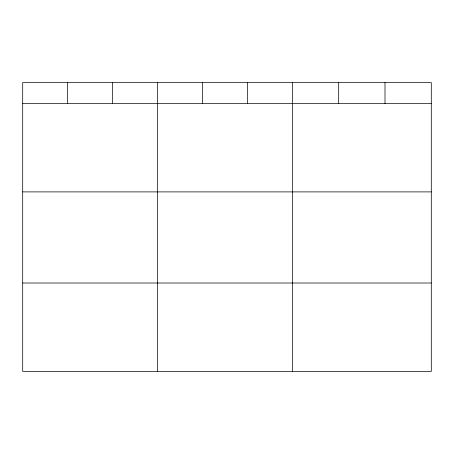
<?xml version="1.0" encoding="UTF-8"?>
<svg xmlns="http://www.w3.org/2000/svg" width="454" height="454" viewBox="0 0 454 454"><rect width="100%" height="100%" fill="white"/><g stroke="black" fill="none" stroke-linecap="round" stroke-linejoin="round"><path stroke-width="0.68" d="M431.3 103.467L431.3 371.434L22.7 371.434L22.7 82.566L431.3 82.566L431.3 103.467L22.7 103.467M22.7 191.894L431.3 191.894M22.7 283.007L431.3 283.007M384.992 82.566L384.992 103.467M338.684 82.566L338.684 103.467M292.376 82.566L292.376 371.434M247.43 82.566L247.43 103.467M202.484 82.566L202.484 103.467M157.538 82.566L157.538 371.434M112.592 82.566L112.592 103.467M67.646 82.566L67.646 103.467"/></g></svg>
